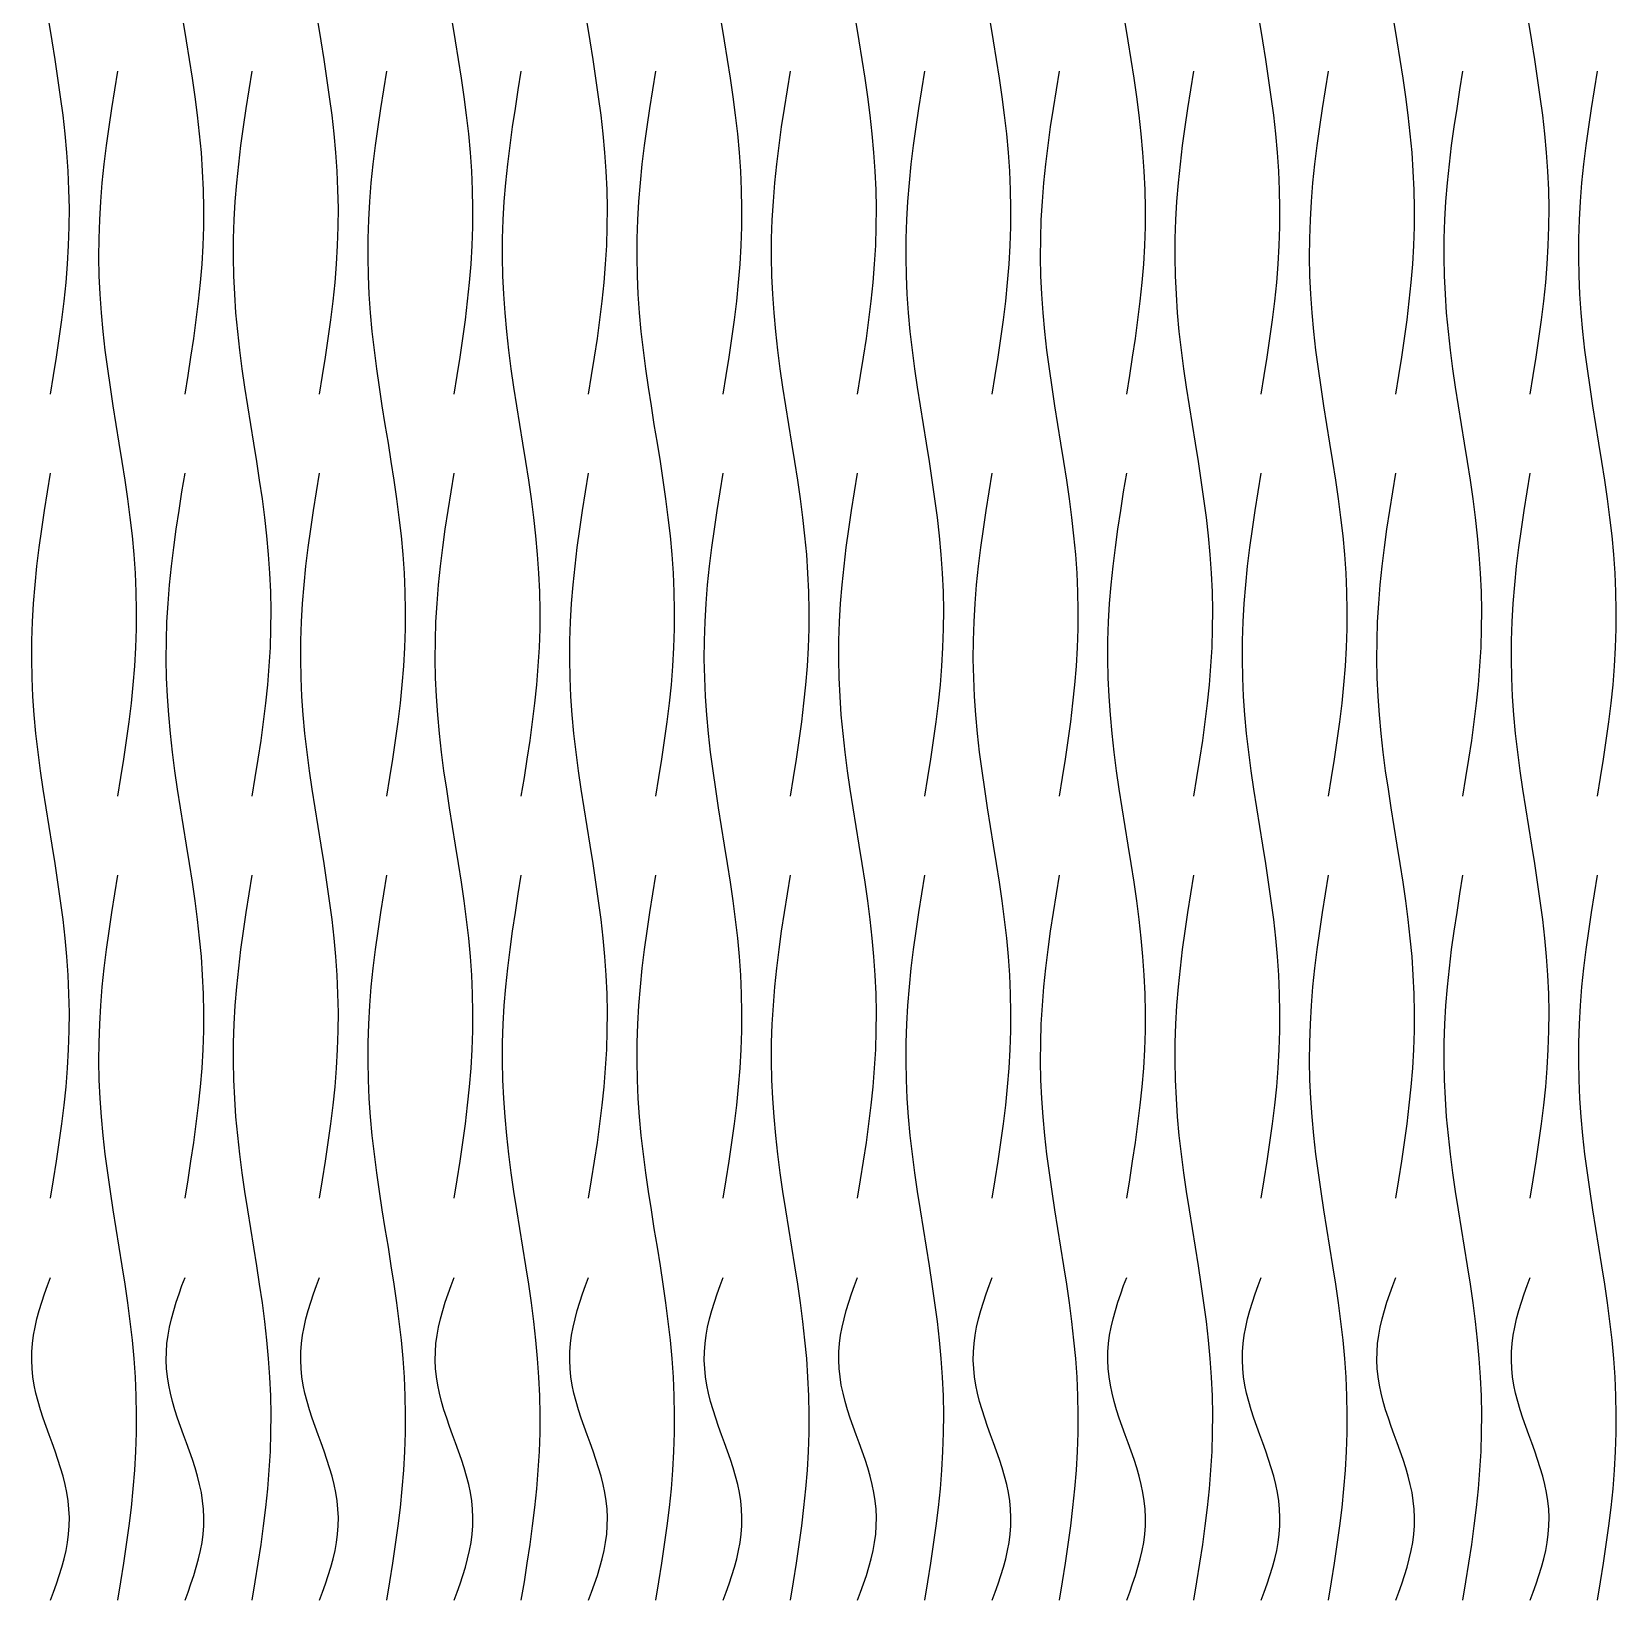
# Model space of a CAD drawing. Header units: millimetres. Extents: x 0.4 to 99.6, y 2.4 to 97.6.
# Drawn here: x 51.48 to 99.57, y 2.4 to 50 of the extents above; entities that cross this region are included whole.
import ezdxf

# ---------------------------------------------------------------- set-up
doc = ezdxf.new("R2010")
doc.units = ezdxf.units.MM
doc.layers.add('CUT', color=1, linetype='Continuous')

msp = doc.modelspace()

# ---------------------------------------------------------------- linework, layer by layer
at = {"layer": 'CUT'}
for points in [[(52.051, 39), (52.142, 39.564), (52.232, 40.128), (52.316, 40.692), (52.394, 41.256), (52.463, 41.821), (52.521, 42.385), (52.567, 42.949), (52.6, 43.513), (52.618, 44.077), (52.622, 44.641), (52.611, 45.205), (52.585, 45.769), (52.546, 46.333), (52.493, 46.897), (52.43, 47.462), (52.356, 48.026), (52.275, 48.59), (52.187, 49.154), (52.097, 49.718), (52.005, 50.282)], [(56.133, 39), (56.225, 39.564), (56.314, 40.128), (56.399, 40.692), (56.476, 41.256), (56.545, 41.821), (56.603, 42.385), (56.649, 42.949), (56.682, 43.513), (56.7, 44.077), (56.704, 44.641), (56.693, 45.205), (56.667, 45.769), (56.628, 46.333), (56.576, 46.897), (56.512, 47.462), (56.438, 48.026), (56.357, 48.59), (56.27, 49.154), (56.179, 49.718), (56.087, 50.282)], [(60.215, 39), (60.307, 39.564), (60.396, 40.128), (60.481, 40.692), (60.559, 41.256), (60.628, 41.821), (60.686, 42.385), (60.732, 42.949), (60.764, 43.513), (60.783, 44.077), (60.786, 44.641), (60.775, 45.205), (60.75, 45.769), (60.71, 46.333), (60.658, 46.897), (60.594, 47.462), (60.521, 48.026), (60.439, 48.59), (60.352, 49.154), (60.261, 49.718), (60.169, 50.282)], [(64.298, 39), (64.389, 39.564), (64.479, 40.128), (64.563, 40.692), (64.641, 41.256), (64.71, 41.821), (64.768, 42.385), (64.814, 42.949), (64.847, 43.513), (64.865, 44.077), (64.869, 44.641), (64.858, 45.205), (64.832, 45.769), (64.793, 46.333), (64.741, 46.897), (64.677, 47.462), (64.603, 48.026), (64.522, 48.59), (64.435, 49.154), (64.344, 49.718), (64.252, 50.282)], [(68.38, 39), (68.472, 39.564), (68.561, 40.128), (68.646, 40.692), (68.724, 41.256), (68.792, 41.821), (68.851, 42.385), (68.897, 42.949), (68.929, 43.513), (68.948, 44.077), (68.951, 44.641), (68.94, 45.205), (68.915, 45.769), (68.875, 46.333), (68.823, 46.897), (68.759, 47.462), (68.686, 48.026), (68.604, 48.59), (68.517, 49.154), (68.426, 49.718), (68.334, 50.282)], [(72.463, 39), (72.554, 39.564), (72.644, 40.128), (72.728, 40.692), (72.806, 41.256), (72.875, 41.821), (72.933, 42.385), (72.979, 42.949), (73.012, 43.513), (73.03, 44.077), (73.034, 44.641), (73.023, 45.205), (72.997, 45.769), (72.958, 46.333), (72.905, 46.897), (72.842, 47.462), (72.768, 48.026), (72.687, 48.59), (72.599, 49.154), (72.509, 49.718), (72.417, 50.282)], [(76.545, 39), (76.637, 39.564), (76.726, 40.128), (76.811, 40.692), (76.888, 41.256), (76.957, 41.821), (77.015, 42.385), (77.061, 42.949), (77.094, 43.513), (77.112, 44.077), (77.116, 44.641), (77.105, 45.205), (77.079, 45.769), (77.04, 46.333), (76.988, 46.897), (76.924, 47.462), (76.85, 48.026), (76.769, 48.59), (76.682, 49.154), (76.591, 49.718), (76.499, 50.282)], [(80.627, 39), (80.719, 39.564), (80.808, 40.128), (80.893, 40.692), (80.971, 41.256), (81.04, 41.821), (81.098, 42.385), (81.144, 42.949), (81.176, 43.513), (81.195, 44.077), (81.198, 44.641), (81.187, 45.205), (81.162, 45.769), (81.122, 46.333), (81.07, 46.897), (81.006, 47.462), (80.933, 48.026), (80.851, 48.59), (80.764, 49.154), (80.673, 49.718), (80.581, 50.282)], [(84.71, 39), (84.801, 39.564), (84.891, 40.128), (84.975, 40.692), (85.053, 41.256), (85.122, 41.821), (85.18, 42.385), (85.226, 42.949), (85.259, 43.513), (85.277, 44.077), (85.281, 44.641), (85.27, 45.205), (85.244, 45.769), (85.205, 46.333), (85.153, 46.897), (85.089, 47.462), (85.015, 48.026), (84.934, 48.59), (84.847, 49.154), (84.756, 49.718), (84.664, 50.282)], [(88.792, 39), (88.884, 39.564), (88.973, 40.128), (89.058, 40.692), (89.136, 41.256), (89.204, 41.821), (89.263, 42.385), (89.309, 42.949), (89.341, 43.513), (89.36, 44.077), (89.363, 44.641), (89.352, 45.205), (89.327, 45.769), (89.287, 46.333), (89.235, 46.897), (89.171, 47.462), (89.098, 48.026), (89.016, 48.59), (88.929, 49.154), (88.838, 49.718), (88.746, 50.282)], [(92.875, 39), (92.966, 39.564), (93.056, 40.128), (93.14, 40.692), (93.218, 41.256), (93.287, 41.821), (93.345, 42.385), (93.391, 42.949), (93.424, 43.513), (93.442, 44.077), (93.446, 44.641), (93.435, 45.205), (93.409, 45.769), (93.37, 46.333), (93.317, 46.897), (93.254, 47.462), (93.18, 48.026), (93.099, 48.59), (93.011, 49.154), (92.921, 49.718), (92.829, 50.282)], [(96.957, 39), (97.049, 39.564), (97.138, 40.128), (97.223, 40.692), (97.3, 41.256), (97.369, 41.821), (97.427, 42.385), (97.473, 42.949), (97.506, 43.513), (97.524, 44.077), (97.528, 44.641), (97.517, 45.205), (97.491, 45.769), (97.452, 46.333), (97.4, 46.897), (97.336, 47.462), (97.262, 48.026), (97.181, 48.59), (97.094, 49.154), (97.003, 49.718), (96.911, 50.282)], [(54.092, 26.8), (54.183, 27.364), (54.273, 27.928), (54.357, 28.492), (54.435, 29.056), (54.504, 29.621), (54.562, 30.185), (54.608, 30.749), (54.641, 31.313), (54.659, 31.877), (54.663, 32.441), (54.652, 33.005), (54.626, 33.569), (54.587, 34.133), (54.535, 34.697), (54.471, 35.262), (54.397, 35.826), (54.316, 36.39), (54.229, 36.954), (54.138, 37.518), (54.046, 38.082), (53.955, 38.646), (53.868, 39.21), (53.786, 39.774), (53.713, 40.338), (53.649, 40.903), (53.597, 41.467), (53.557, 42.031), (53.532, 42.595), (53.521, 43.159), (53.524, 43.723), (53.543, 44.287), (53.575, 44.851), (53.621, 45.415), (53.68, 45.979), (53.748, 46.544), (53.826, 47.108), (53.911, 47.672), (54, 48.236), (54.092, 48.8)], [(58.174, 26.8), (58.266, 27.364), (58.355, 27.928), (58.44, 28.492), (58.518, 29.056), (58.586, 29.621), (58.645, 30.185), (58.691, 30.749), (58.723, 31.313), (58.742, 31.877), (58.745, 32.441), (58.734, 33.005), (58.709, 33.569), (58.669, 34.133), (58.617, 34.697), (58.553, 35.262), (58.48, 35.826), (58.398, 36.39), (58.311, 36.954), (58.22, 37.518), (58.128, 38.082), (58.037, 38.646), (57.95, 39.21), (57.869, 39.774), (57.795, 40.338), (57.731, 40.903), (57.679, 41.467), (57.64, 42.031), (57.614, 42.595), (57.603, 43.159), (57.607, 43.723), (57.625, 44.287), (57.658, 44.851), (57.704, 45.415), (57.762, 45.979), (57.831, 46.544), (57.909, 47.108), (57.993, 47.672), (58.083, 48.236), (58.174, 48.8)], [(62.257, 26.8), (62.348, 27.364), (62.438, 27.928), (62.522, 28.492), (62.6, 29.056), (62.669, 29.621), (62.727, 30.185), (62.773, 30.749), (62.806, 31.313), (62.824, 31.877), (62.828, 32.441), (62.817, 33.005), (62.791, 33.569), (62.752, 34.133), (62.699, 34.697), (62.636, 35.262), (62.562, 35.826), (62.481, 36.39), (62.393, 36.954), (62.303, 37.518), (62.211, 38.082), (62.12, 38.646), (62.033, 39.21), (61.951, 39.774), (61.878, 40.338), (61.814, 40.903), (61.762, 41.467), (61.722, 42.031), (61.697, 42.595), (61.686, 43.159), (61.689, 43.723), (61.708, 44.287), (61.74, 44.851), (61.786, 45.415), (61.844, 45.979), (61.913, 46.544), (61.991, 47.108), (62.076, 47.672), (62.165, 48.236), (62.257, 48.8)], [(66.339, 26.8), (66.431, 27.364), (66.52, 27.928), (66.605, 28.492), (66.682, 29.056), (66.751, 29.621), (66.809, 30.185), (66.855, 30.749), (66.888, 31.313), (66.906, 31.877), (66.91, 32.441), (66.899, 33.005), (66.873, 33.569), (66.834, 34.133), (66.782, 34.697), (66.718, 35.262), (66.644, 35.826), (66.563, 36.39), (66.476, 36.954), (66.385, 37.518), (66.293, 38.082), (66.202, 38.646), (66.115, 39.21), (66.034, 39.774), (65.96, 40.338), (65.896, 40.903), (65.844, 41.467), (65.805, 42.031), (65.779, 42.595), (65.768, 43.159), (65.772, 43.723), (65.79, 44.287), (65.823, 44.851), (65.869, 45.415), (65.927, 45.979), (65.996, 46.544), (66.073, 47.108), (66.158, 47.672), (66.247, 48.236), (66.339, 48.8)], [(70.421, 26.8), (70.513, 27.364), (70.602, 27.928), (70.687, 28.492), (70.765, 29.056), (70.834, 29.621), (70.892, 30.185), (70.938, 30.749), (70.97, 31.313), (70.989, 31.877), (70.992, 32.441), (70.981, 33.005), (70.956, 33.569), (70.916, 34.133), (70.864, 34.697), (70.8, 35.262), (70.727, 35.826), (70.645, 36.39), (70.558, 36.954), (70.467, 37.518), (70.375, 38.082), (70.285, 38.646), (70.197, 39.21), (70.116, 39.774), (70.042, 40.338), (69.979, 40.903), (69.926, 41.467), (69.887, 42.031), (69.861, 42.595), (69.85, 43.159), (69.854, 43.723), (69.872, 44.287), (69.905, 44.851), (69.951, 45.415), (70.009, 45.979), (70.078, 46.544), (70.156, 47.108), (70.24, 47.672), (70.33, 48.236), (70.421, 48.8)], [(74.504, 26.8), (74.595, 27.364), (74.685, 27.928), (74.769, 28.492), (74.847, 29.056), (74.916, 29.621), (74.974, 30.185), (75.02, 30.749), (75.053, 31.313), (75.071, 31.877), (75.075, 32.441), (75.064, 33.005), (75.038, 33.569), (74.999, 34.133), (74.947, 34.697), (74.883, 35.262), (74.809, 35.826), (74.728, 36.39), (74.641, 36.954), (74.55, 37.518), (74.458, 38.082), (74.367, 38.646), (74.28, 39.21), (74.198, 39.774), (74.125, 40.338), (74.061, 40.903), (74.009, 41.467), (73.969, 42.031), (73.944, 42.595), (73.933, 43.159), (73.936, 43.723), (73.955, 44.287), (73.987, 44.851), (74.033, 45.415), (74.092, 45.979), (74.16, 46.544), (74.238, 47.108), (74.323, 47.672), (74.412, 48.236), (74.504, 48.8)], [(78.586, 26.8), (78.678, 27.364), (78.767, 27.928), (78.852, 28.492), (78.93, 29.056), (78.998, 29.621), (79.057, 30.185), (79.103, 30.749), (79.135, 31.313), (79.154, 31.877), (79.157, 32.441), (79.146, 33.005), (79.121, 33.569), (79.081, 34.133), (79.029, 34.697), (78.965, 35.262), (78.892, 35.826), (78.81, 36.39), (78.723, 36.954), (78.632, 37.518), (78.54, 38.082), (78.449, 38.646), (78.362, 39.21), (78.281, 39.774), (78.207, 40.338), (78.143, 40.903), (78.091, 41.467), (78.052, 42.031), (78.026, 42.595), (78.015, 43.159), (78.019, 43.723), (78.037, 44.287), (78.07, 44.851), (78.116, 45.415), (78.174, 45.979), (78.243, 46.544), (78.321, 47.108), (78.405, 47.672), (78.495, 48.236), (78.586, 48.8)], [(82.669, 26.8), (82.76, 27.364), (82.85, 27.928), (82.934, 28.492), (83.012, 29.056), (83.081, 29.621), (83.139, 30.185), (83.185, 30.749), (83.218, 31.313), (83.236, 31.877), (83.24, 32.441), (83.229, 33.005), (83.203, 33.569), (83.164, 34.133), (83.111, 34.697), (83.048, 35.262), (82.974, 35.826), (82.893, 36.39), (82.805, 36.954), (82.715, 37.518), (82.623, 38.082), (82.532, 38.646), (82.445, 39.21), (82.363, 39.774), (82.29, 40.338), (82.226, 40.903), (82.174, 41.467), (82.134, 42.031), (82.109, 42.595), (82.098, 43.159), (82.101, 43.723), (82.12, 44.287), (82.152, 44.851), (82.198, 45.415), (82.256, 45.979), (82.325, 46.544), (82.403, 47.108), (82.488, 47.672), (82.577, 48.236), (82.669, 48.8)], [(86.751, 26.8), (86.843, 27.364), (86.932, 27.928), (87.017, 28.492), (87.094, 29.056), (87.163, 29.621), (87.221, 30.185), (87.267, 30.749), (87.3, 31.313), (87.318, 31.877), (87.322, 32.441), (87.311, 33.005), (87.285, 33.569), (87.246, 34.133), (87.194, 34.697), (87.13, 35.262), (87.056, 35.826), (86.975, 36.39), (86.888, 36.954), (86.797, 37.518), (86.705, 38.082), (86.614, 38.646), (86.527, 39.21), (86.446, 39.774), (86.372, 40.338), (86.308, 40.903), (86.256, 41.467), (86.217, 42.031), (86.191, 42.595), (86.18, 43.159), (86.184, 43.723), (86.202, 44.287), (86.235, 44.851), (86.281, 45.415), (86.339, 45.979), (86.408, 46.544), (86.485, 47.108), (86.57, 47.672), (86.659, 48.236), (86.751, 48.8)], [(90.833, 26.8), (90.925, 27.364), (91.014, 27.928), (91.099, 28.492), (91.177, 29.056), (91.246, 29.621), (91.304, 30.185), (91.35, 30.749), (91.382, 31.313), (91.401, 31.877), (91.404, 32.441), (91.393, 33.005), (91.368, 33.569), (91.328, 34.133), (91.276, 34.697), (91.212, 35.262), (91.139, 35.826), (91.057, 36.39), (90.97, 36.954), (90.879, 37.518), (90.787, 38.082), (90.697, 38.646), (90.609, 39.21), (90.528, 39.774), (90.454, 40.338), (90.391, 40.903), (90.338, 41.467), (90.299, 42.031), (90.273, 42.595), (90.262, 43.159), (90.266, 43.723), (90.284, 44.287), (90.317, 44.851), (90.363, 45.415), (90.421, 45.979), (90.49, 46.544), (90.568, 47.108), (90.652, 47.672), (90.742, 48.236), (90.833, 48.8)], [(94.916, 26.8), (95.007, 27.364), (95.097, 27.928), (95.181, 28.492), (95.259, 29.056), (95.328, 29.621), (95.386, 30.185), (95.432, 30.749), (95.465, 31.313), (95.483, 31.877), (95.487, 32.441), (95.476, 33.005), (95.45, 33.569), (95.411, 34.133), (95.359, 34.697), (95.295, 35.262), (95.221, 35.826), (95.14, 36.39), (95.053, 36.954), (94.962, 37.518), (94.87, 38.082), (94.779, 38.646), (94.692, 39.21), (94.61, 39.774), (94.537, 40.338), (94.473, 40.903), (94.421, 41.467), (94.381, 42.031), (94.356, 42.595), (94.345, 43.159), (94.348, 43.723), (94.367, 44.287), (94.399, 44.851), (94.445, 45.415), (94.504, 45.979), (94.572, 46.544), (94.65, 47.108), (94.735, 47.672), (94.824, 48.236), (94.916, 48.8)], [(98.998, 26.8), (99.09, 27.364), (99.179, 27.928), (99.264, 28.492), (99.342, 29.056), (99.41, 29.621), (99.469, 30.185), (99.515, 30.749), (99.547, 31.313), (99.566, 31.877), (99.569, 32.441), (99.558, 33.005), (99.533, 33.569), (99.493, 34.133), (99.441, 34.697), (99.377, 35.262), (99.304, 35.826), (99.222, 36.39), (99.135, 36.954), (99.044, 37.518), (98.952, 38.082), (98.861, 38.646), (98.774, 39.21), (98.693, 39.774), (98.619, 40.338), (98.555, 40.903), (98.503, 41.467), (98.464, 42.031), (98.438, 42.595), (98.427, 43.159), (98.431, 43.723), (98.449, 44.287), (98.482, 44.851), (98.528, 45.415), (98.586, 45.979), (98.655, 46.544), (98.733, 47.108), (98.817, 47.672), (98.907, 48.236), (98.998, 48.8)], [(52.051, 14.6), (52.142, 15.164), (52.232, 15.728), (52.316, 16.292), (52.394, 16.856), (52.463, 17.421), (52.521, 17.985), (52.567, 18.549), (52.6, 19.113), (52.618, 19.677), (52.622, 20.241), (52.611, 20.805), (52.585, 21.369), (52.546, 21.933), (52.493, 22.497), (52.43, 23.062), (52.356, 23.626), (52.275, 24.19), (52.187, 24.754), (52.097, 25.318), (52.005, 25.882), (51.914, 26.446), (51.827, 27.01), (51.745, 27.574), (51.672, 28.138), (51.608, 28.703), (51.556, 29.267), (51.516, 29.831), (51.491, 30.395), (51.48, 30.959), (51.483, 31.523), (51.502, 32.087), (51.534, 32.651), (51.58, 33.215), (51.638, 33.779), (51.707, 34.344), (51.785, 34.908), (51.87, 35.472), (51.959, 36.036), (52.051, 36.6)], [(56.133, 14.6), (56.225, 15.164), (56.314, 15.728), (56.399, 16.292), (56.476, 16.856), (56.545, 17.421), (56.603, 17.985), (56.649, 18.549), (56.682, 19.113), (56.7, 19.677), (56.704, 20.241), (56.693, 20.805), (56.667, 21.369), (56.628, 21.933), (56.576, 22.497), (56.512, 23.062), (56.438, 23.626), (56.357, 24.19), (56.27, 24.754), (56.179, 25.318), (56.087, 25.882), (55.996, 26.446), (55.909, 27.01), (55.828, 27.574), (55.754, 28.138), (55.69, 28.703), (55.638, 29.267), (55.599, 29.831), (55.573, 30.395), (55.562, 30.959), (55.566, 31.523), (55.584, 32.087), (55.617, 32.651), (55.663, 33.215), (55.721, 33.779), (55.79, 34.344), (55.867, 34.908), (55.952, 35.472), (56.041, 36.036), (56.133, 36.6)], [(60.215, 14.6), (60.307, 15.164), (60.396, 15.728), (60.481, 16.292), (60.559, 16.856), (60.628, 17.421), (60.686, 17.985), (60.732, 18.549), (60.764, 19.113), (60.783, 19.677), (60.786, 20.241), (60.775, 20.805), (60.75, 21.369), (60.71, 21.933), (60.658, 22.497), (60.594, 23.062), (60.521, 23.626), (60.439, 24.19), (60.352, 24.754), (60.261, 25.318), (60.169, 25.882), (60.079, 26.446), (59.991, 27.01), (59.91, 27.574), (59.836, 28.138), (59.773, 28.703), (59.72, 29.267), (59.681, 29.831), (59.655, 30.395), (59.644, 30.959), (59.648, 31.523), (59.666, 32.087), (59.699, 32.651), (59.745, 33.215), (59.803, 33.779), (59.872, 34.344), (59.95, 34.908), (60.034, 35.472), (60.124, 36.036), (60.215, 36.6)], [(64.298, 14.6), (64.389, 15.164), (64.479, 15.728), (64.563, 16.292), (64.641, 16.856), (64.71, 17.421), (64.768, 17.985), (64.814, 18.549), (64.847, 19.113), (64.865, 19.677), (64.869, 20.241), (64.858, 20.805), (64.832, 21.369), (64.793, 21.933), (64.741, 22.497), (64.677, 23.062), (64.603, 23.626), (64.522, 24.19), (64.435, 24.754), (64.344, 25.318), (64.252, 25.882), (64.161, 26.446), (64.074, 27.01), (63.992, 27.574), (63.919, 28.138), (63.855, 28.703), (63.803, 29.267), (63.763, 29.831), (63.738, 30.395), (63.727, 30.959), (63.73, 31.523), (63.749, 32.087), (63.781, 32.651), (63.827, 33.215), (63.886, 33.779), (63.954, 34.344), (64.032, 34.908), (64.117, 35.472), (64.206, 36.036), (64.298, 36.6)], [(68.38, 14.6), (68.472, 15.164), (68.561, 15.728), (68.646, 16.292), (68.724, 16.856), (68.792, 17.421), (68.851, 17.985), (68.897, 18.549), (68.929, 19.113), (68.948, 19.677), (68.951, 20.241), (68.94, 20.805), (68.915, 21.369), (68.875, 21.933), (68.823, 22.497), (68.759, 23.062), (68.686, 23.626), (68.604, 24.19), (68.517, 24.754), (68.426, 25.318), (68.334, 25.882), (68.243, 26.446), (68.156, 27.01), (68.075, 27.574), (68.001, 28.138), (67.937, 28.703), (67.885, 29.267), (67.846, 29.831), (67.82, 30.395), (67.809, 30.959), (67.813, 31.523), (67.831, 32.087), (67.864, 32.651), (67.91, 33.215), (67.968, 33.779), (68.037, 34.344), (68.115, 34.908), (68.199, 35.472), (68.289, 36.036), (68.38, 36.6)], [(72.463, 14.6), (72.554, 15.164), (72.644, 15.728), (72.728, 16.292), (72.806, 16.856), (72.875, 17.421), (72.933, 17.985), (72.979, 18.549), (73.012, 19.113), (73.03, 19.677), (73.034, 20.241), (73.023, 20.805), (72.997, 21.369), (72.958, 21.933), (72.905, 22.497), (72.842, 23.062), (72.768, 23.626), (72.687, 24.19), (72.599, 24.754), (72.509, 25.318), (72.417, 25.882), (72.326, 26.446), (72.239, 27.01), (72.157, 27.574), (72.084, 28.138), (72.02, 28.703), (71.968, 29.267), (71.928, 29.831), (71.903, 30.395), (71.892, 30.959), (71.895, 31.523), (71.914, 32.087), (71.946, 32.651), (71.992, 33.215), (72.05, 33.779), (72.119, 34.344), (72.197, 34.908), (72.282, 35.472), (72.371, 36.036), (72.463, 36.6)], [(76.545, 14.6), (76.637, 15.164), (76.726, 15.728), (76.811, 16.292), (76.888, 16.856), (76.957, 17.421), (77.015, 17.985), (77.061, 18.549), (77.094, 19.113), (77.112, 19.677), (77.116, 20.241), (77.105, 20.805), (77.079, 21.369), (77.04, 21.933), (76.988, 22.497), (76.924, 23.062), (76.85, 23.626), (76.769, 24.19), (76.682, 24.754), (76.591, 25.318), (76.499, 25.882), (76.408, 26.446), (76.321, 27.01), (76.24, 27.574), (76.166, 28.138), (76.102, 28.703), (76.05, 29.267), (76.011, 29.831), (75.985, 30.395), (75.974, 30.959), (75.978, 31.523), (75.996, 32.087), (76.029, 32.651), (76.075, 33.215), (76.133, 33.779), (76.202, 34.344), (76.279, 34.908), (76.364, 35.472), (76.453, 36.036), (76.545, 36.6)], [(80.627, 14.6), (80.719, 15.164), (80.808, 15.728), (80.893, 16.292), (80.971, 16.856), (81.04, 17.421), (81.098, 17.985), (81.144, 18.549), (81.176, 19.113), (81.195, 19.677), (81.198, 20.241), (81.187, 20.805), (81.162, 21.369), (81.122, 21.933), (81.07, 22.497), (81.006, 23.062), (80.933, 23.626), (80.851, 24.19), (80.764, 24.754), (80.673, 25.318), (80.581, 25.882), (80.491, 26.446), (80.403, 27.01), (80.322, 27.574), (80.248, 28.138), (80.185, 28.703), (80.132, 29.267), (80.093, 29.831), (80.067, 30.395), (80.056, 30.959), (80.06, 31.523), (80.078, 32.087), (80.111, 32.651), (80.157, 33.215), (80.215, 33.779), (80.284, 34.344), (80.362, 34.908), (80.446, 35.472), (80.536, 36.036), (80.627, 36.6)], [(84.71, 14.6), (84.801, 15.164), (84.891, 15.728), (84.975, 16.292), (85.053, 16.856), (85.122, 17.421), (85.18, 17.985), (85.226, 18.549), (85.259, 19.113), (85.277, 19.677), (85.281, 20.241), (85.27, 20.805), (85.244, 21.369), (85.205, 21.933), (85.153, 22.497), (85.089, 23.062), (85.015, 23.626), (84.934, 24.19), (84.847, 24.754), (84.756, 25.318), (84.664, 25.882), (84.573, 26.446), (84.486, 27.01), (84.404, 27.574), (84.331, 28.138), (84.267, 28.703), (84.215, 29.267), (84.175, 29.831), (84.15, 30.395), (84.139, 30.959), (84.142, 31.523), (84.161, 32.087), (84.193, 32.651), (84.239, 33.215), (84.298, 33.779), (84.366, 34.344), (84.444, 34.908), (84.529, 35.472), (84.618, 36.036), (84.71, 36.6)], [(88.792, 14.6), (88.884, 15.164), (88.973, 15.728), (89.058, 16.292), (89.136, 16.856), (89.204, 17.421), (89.263, 17.985), (89.309, 18.549), (89.341, 19.113), (89.36, 19.677), (89.363, 20.241), (89.352, 20.805), (89.327, 21.369), (89.287, 21.933), (89.235, 22.497), (89.171, 23.062), (89.098, 23.626), (89.016, 24.19), (88.929, 24.754), (88.838, 25.318), (88.746, 25.882), (88.655, 26.446), (88.568, 27.01), (88.487, 27.574), (88.413, 28.138), (88.349, 28.703), (88.297, 29.267), (88.258, 29.831), (88.232, 30.395), (88.221, 30.959), (88.225, 31.523), (88.243, 32.087), (88.276, 32.651), (88.322, 33.215), (88.38, 33.779), (88.449, 34.344), (88.527, 34.908), (88.611, 35.472), (88.701, 36.036), (88.792, 36.6)], [(92.875, 14.6), (92.966, 15.164), (93.056, 15.728), (93.14, 16.292), (93.218, 16.856), (93.287, 17.421), (93.345, 17.985), (93.391, 18.549), (93.424, 19.113), (93.442, 19.677), (93.446, 20.241), (93.435, 20.805), (93.409, 21.369), (93.37, 21.933), (93.317, 22.497), (93.254, 23.062), (93.18, 23.626), (93.099, 24.19), (93.011, 24.754), (92.921, 25.318), (92.829, 25.882), (92.738, 26.446), (92.651, 27.01), (92.569, 27.574), (92.496, 28.138), (92.432, 28.703), (92.38, 29.267), (92.34, 29.831), (92.315, 30.395), (92.304, 30.959), (92.307, 31.523), (92.326, 32.087), (92.358, 32.651), (92.404, 33.215), (92.462, 33.779), (92.531, 34.344), (92.609, 34.908), (92.694, 35.472), (92.783, 36.036), (92.875, 36.6)], [(96.957, 14.6), (97.049, 15.164), (97.138, 15.728), (97.223, 16.292), (97.3, 16.856), (97.369, 17.421), (97.427, 17.985), (97.473, 18.549), (97.506, 19.113), (97.524, 19.677), (97.528, 20.241), (97.517, 20.805), (97.491, 21.369), (97.452, 21.933), (97.4, 22.497), (97.336, 23.062), (97.262, 23.626), (97.181, 24.19), (97.094, 24.754), (97.003, 25.318), (96.911, 25.882), (96.82, 26.446), (96.733, 27.01), (96.652, 27.574), (96.578, 28.138), (96.514, 28.703), (96.462, 29.267), (96.423, 29.831), (96.397, 30.395), (96.386, 30.959), (96.39, 31.523), (96.408, 32.087), (96.441, 32.651), (96.487, 33.215), (96.545, 33.779), (96.614, 34.344), (96.691, 34.908), (96.776, 35.472), (96.865, 36.036), (96.957, 36.6)], [(54.092, 2.4), (54.183, 2.964), (54.273, 3.528), (54.357, 4.092), (54.435, 4.656), (54.504, 5.221), (54.562, 5.785), (54.608, 6.349), (54.641, 6.913), (54.659, 7.477), (54.663, 8.041), (54.652, 8.605), (54.626, 9.169), (54.587, 9.733), (54.535, 10.297), (54.471, 10.862), (54.397, 11.426), (54.316, 11.99), (54.229, 12.554), (54.138, 13.118), (54.046, 13.682), (53.955, 14.246), (53.868, 14.81), (53.786, 15.374), (53.713, 15.938), (53.649, 16.503), (53.597, 17.067), (53.557, 17.631), (53.532, 18.195), (53.521, 18.759), (53.524, 19.323), (53.543, 19.887), (53.575, 20.451), (53.621, 21.015), (53.68, 21.579), (53.748, 22.144), (53.826, 22.708), (53.911, 23.272), (54, 23.836), (54.092, 24.4)], [(58.174, 2.4), (58.266, 2.964), (58.355, 3.528), (58.44, 4.092), (58.518, 4.656), (58.586, 5.221), (58.645, 5.785), (58.691, 6.349), (58.723, 6.913), (58.742, 7.477), (58.745, 8.041), (58.734, 8.605), (58.709, 9.169), (58.669, 9.733), (58.617, 10.297), (58.553, 10.862), (58.48, 11.426), (58.398, 11.99), (58.311, 12.554), (58.22, 13.118), (58.128, 13.682), (58.037, 14.246), (57.95, 14.81), (57.869, 15.374), (57.795, 15.938), (57.731, 16.503), (57.679, 17.067), (57.64, 17.631), (57.614, 18.195), (57.603, 18.759), (57.607, 19.323), (57.625, 19.887), (57.658, 20.451), (57.704, 21.015), (57.762, 21.579), (57.831, 22.144), (57.909, 22.708), (57.993, 23.272), (58.083, 23.836), (58.174, 24.4)], [(62.257, 2.4), (62.348, 2.964), (62.438, 3.528), (62.522, 4.092), (62.6, 4.656), (62.669, 5.221), (62.727, 5.785), (62.773, 6.349), (62.806, 6.913), (62.824, 7.477), (62.828, 8.041), (62.817, 8.605), (62.791, 9.169), (62.752, 9.733), (62.699, 10.297), (62.636, 10.862), (62.562, 11.426), (62.481, 11.99), (62.393, 12.554), (62.303, 13.118), (62.211, 13.682), (62.12, 14.246), (62.033, 14.81), (61.951, 15.374), (61.878, 15.938), (61.814, 16.503), (61.762, 17.067), (61.722, 17.631), (61.697, 18.195), (61.686, 18.759), (61.689, 19.323), (61.708, 19.887), (61.74, 20.451), (61.786, 21.015), (61.844, 21.579), (61.913, 22.144), (61.991, 22.708), (62.076, 23.272), (62.165, 23.836), (62.257, 24.4)], [(66.339, 2.4), (66.431, 2.964), (66.52, 3.528), (66.605, 4.092), (66.682, 4.656), (66.751, 5.221), (66.809, 5.785), (66.855, 6.349), (66.888, 6.913), (66.906, 7.477), (66.91, 8.041), (66.899, 8.605), (66.873, 9.169), (66.834, 9.733), (66.782, 10.297), (66.718, 10.862), (66.644, 11.426), (66.563, 11.99), (66.476, 12.554), (66.385, 13.118), (66.293, 13.682), (66.202, 14.246), (66.115, 14.81), (66.034, 15.374), (65.96, 15.938), (65.896, 16.503), (65.844, 17.067), (65.805, 17.631), (65.779, 18.195), (65.768, 18.759), (65.772, 19.323), (65.79, 19.887), (65.823, 20.451), (65.869, 21.015), (65.927, 21.579), (65.996, 22.144), (66.073, 22.708), (66.158, 23.272), (66.247, 23.836), (66.339, 24.4)], [(70.421, 2.4), (70.513, 2.964), (70.602, 3.528), (70.687, 4.092), (70.765, 4.656), (70.834, 5.221), (70.892, 5.785), (70.938, 6.349), (70.97, 6.913), (70.989, 7.477), (70.992, 8.041), (70.981, 8.605), (70.956, 9.169), (70.916, 9.733), (70.864, 10.297), (70.8, 10.862), (70.727, 11.426), (70.645, 11.99), (70.558, 12.554), (70.467, 13.118), (70.375, 13.682), (70.285, 14.246), (70.197, 14.81), (70.116, 15.374), (70.042, 15.938), (69.979, 16.503), (69.926, 17.067), (69.887, 17.631), (69.861, 18.195), (69.85, 18.759), (69.854, 19.323), (69.872, 19.887), (69.905, 20.451), (69.951, 21.015), (70.009, 21.579), (70.078, 22.144), (70.156, 22.708), (70.24, 23.272), (70.33, 23.836), (70.421, 24.4)], [(74.504, 2.4), (74.595, 2.964), (74.685, 3.528), (74.769, 4.092), (74.847, 4.656), (74.916, 5.221), (74.974, 5.785), (75.02, 6.349), (75.053, 6.913), (75.071, 7.477), (75.075, 8.041), (75.064, 8.605), (75.038, 9.169), (74.999, 9.733), (74.947, 10.297), (74.883, 10.862), (74.809, 11.426), (74.728, 11.99), (74.641, 12.554), (74.55, 13.118), (74.458, 13.682), (74.367, 14.246), (74.28, 14.81), (74.198, 15.374), (74.125, 15.938), (74.061, 16.503), (74.009, 17.067), (73.969, 17.631), (73.944, 18.195), (73.933, 18.759), (73.936, 19.323), (73.955, 19.887), (73.987, 20.451), (74.033, 21.015), (74.092, 21.579), (74.16, 22.144), (74.238, 22.708), (74.323, 23.272), (74.412, 23.836), (74.504, 24.4)], [(78.586, 2.4), (78.678, 2.964), (78.767, 3.528), (78.852, 4.092), (78.93, 4.656), (78.998, 5.221), (79.057, 5.785), (79.103, 6.349), (79.135, 6.913), (79.154, 7.477), (79.157, 8.041), (79.146, 8.605), (79.121, 9.169), (79.081, 9.733), (79.029, 10.297), (78.965, 10.862), (78.892, 11.426), (78.81, 11.99), (78.723, 12.554), (78.632, 13.118), (78.54, 13.682), (78.449, 14.246), (78.362, 14.81), (78.281, 15.374), (78.207, 15.938), (78.143, 16.503), (78.091, 17.067), (78.052, 17.631), (78.026, 18.195), (78.015, 18.759), (78.019, 19.323), (78.037, 19.887), (78.07, 20.451), (78.116, 21.015), (78.174, 21.579), (78.243, 22.144), (78.321, 22.708), (78.405, 23.272), (78.495, 23.836), (78.586, 24.4)], [(82.669, 2.4), (82.76, 2.964), (82.85, 3.528), (82.934, 4.092), (83.012, 4.656), (83.081, 5.221), (83.139, 5.785), (83.185, 6.349), (83.218, 6.913), (83.236, 7.477), (83.24, 8.041), (83.229, 8.605), (83.203, 9.169), (83.164, 9.733), (83.111, 10.297), (83.048, 10.862), (82.974, 11.426), (82.893, 11.99), (82.805, 12.554), (82.715, 13.118), (82.623, 13.682), (82.532, 14.246), (82.445, 14.81), (82.363, 15.374), (82.29, 15.938), (82.226, 16.503), (82.174, 17.067), (82.134, 17.631), (82.109, 18.195), (82.098, 18.759), (82.101, 19.323), (82.12, 19.887), (82.152, 20.451), (82.198, 21.015), (82.256, 21.579), (82.325, 22.144), (82.403, 22.708), (82.488, 23.272), (82.577, 23.836), (82.669, 24.4)], [(86.751, 2.4), (86.843, 2.964), (86.932, 3.528), (87.017, 4.092), (87.094, 4.656), (87.163, 5.221), (87.221, 5.785), (87.267, 6.349), (87.3, 6.913), (87.318, 7.477), (87.322, 8.041), (87.311, 8.605), (87.285, 9.169), (87.246, 9.733), (87.194, 10.297), (87.13, 10.862), (87.056, 11.426), (86.975, 11.99), (86.888, 12.554), (86.797, 13.118), (86.705, 13.682), (86.614, 14.246), (86.527, 14.81), (86.446, 15.374), (86.372, 15.938), (86.308, 16.503), (86.256, 17.067), (86.217, 17.631), (86.191, 18.195), (86.18, 18.759), (86.184, 19.323), (86.202, 19.887), (86.235, 20.451), (86.281, 21.015), (86.339, 21.579), (86.408, 22.144), (86.485, 22.708), (86.57, 23.272), (86.659, 23.836), (86.751, 24.4)], [(90.833, 2.4), (90.925, 2.964), (91.014, 3.528), (91.099, 4.092), (91.177, 4.656), (91.246, 5.221), (91.304, 5.785), (91.35, 6.349), (91.382, 6.913), (91.401, 7.477), (91.404, 8.041), (91.393, 8.605), (91.368, 9.169), (91.328, 9.733), (91.276, 10.297), (91.212, 10.862), (91.139, 11.426), (91.057, 11.99), (90.97, 12.554), (90.879, 13.118), (90.787, 13.682), (90.697, 14.246), (90.609, 14.81), (90.528, 15.374), (90.454, 15.938), (90.391, 16.503), (90.338, 17.067), (90.299, 17.631), (90.273, 18.195), (90.262, 18.759), (90.266, 19.323), (90.284, 19.887), (90.317, 20.451), (90.363, 21.015), (90.421, 21.579), (90.49, 22.144), (90.568, 22.708), (90.652, 23.272), (90.742, 23.836), (90.833, 24.4)], [(94.916, 2.4), (95.007, 2.964), (95.097, 3.528), (95.181, 4.092), (95.259, 4.656), (95.328, 5.221), (95.386, 5.785), (95.432, 6.349), (95.465, 6.913), (95.483, 7.477), (95.487, 8.041), (95.476, 8.605), (95.45, 9.169), (95.411, 9.733), (95.359, 10.297), (95.295, 10.862), (95.221, 11.426), (95.14, 11.99), (95.053, 12.554), (94.962, 13.118), (94.87, 13.682), (94.779, 14.246), (94.692, 14.81), (94.61, 15.374), (94.537, 15.938), (94.473, 16.503), (94.421, 17.067), (94.381, 17.631), (94.356, 18.195), (94.345, 18.759), (94.348, 19.323), (94.367, 19.887), (94.399, 20.451), (94.445, 21.015), (94.504, 21.579), (94.572, 22.144), (94.65, 22.708), (94.735, 23.272), (94.824, 23.836), (94.916, 24.4)], [(98.998, 2.4), (99.09, 2.964), (99.179, 3.528), (99.264, 4.092), (99.342, 4.656), (99.41, 5.221), (99.469, 5.785), (99.515, 6.349), (99.547, 6.913), (99.566, 7.477), (99.569, 8.041), (99.558, 8.605), (99.533, 9.169), (99.493, 9.733), (99.441, 10.297), (99.377, 10.862), (99.304, 11.426), (99.222, 11.99), (99.135, 12.554), (99.044, 13.118), (98.952, 13.682), (98.861, 14.246), (98.774, 14.81), (98.693, 15.374), (98.619, 15.938), (98.555, 16.503), (98.503, 17.067), (98.464, 17.631), (98.438, 18.195), (98.427, 18.759), (98.431, 19.323), (98.449, 19.887), (98.482, 20.451), (98.528, 21.015), (98.586, 21.579), (98.655, 22.144), (98.733, 22.708), (98.817, 23.272), (98.907, 23.836), (98.998, 24.4)], [(52.051, 2.4), (52.142, 2.651), (52.232, 2.903), (52.316, 3.154), (52.394, 3.405), (52.463, 3.656), (52.521, 3.908), (52.567, 4.159), (52.6, 4.41), (52.618, 4.662), (52.622, 4.913), (52.611, 5.164), (52.585, 5.415), (52.546, 5.667), (52.493, 5.918), (52.43, 6.169), (52.356, 6.421), (52.275, 6.672), (52.187, 6.923), (52.097, 7.174), (52.005, 7.426), (51.914, 7.677), (51.827, 7.928), (51.745, 8.179), (51.672, 8.431), (51.608, 8.682), (51.556, 8.933), (51.516, 9.185), (51.491, 9.436), (51.48, 9.687), (51.483, 9.938), (51.502, 10.19), (51.534, 10.441), (51.58, 10.692), (51.638, 10.944), (51.707, 11.195), (51.785, 11.446), (51.87, 11.697), (51.959, 11.949), (52.051, 12.2)], [(56.133, 2.4), (56.225, 2.651), (56.314, 2.903), (56.399, 3.154), (56.476, 3.405), (56.545, 3.656), (56.603, 3.908), (56.649, 4.159), (56.682, 4.41), (56.7, 4.662), (56.704, 4.913), (56.693, 5.164), (56.667, 5.415), (56.628, 5.667), (56.576, 5.918), (56.512, 6.169), (56.438, 6.421), (56.357, 6.672), (56.27, 6.923), (56.179, 7.174), (56.087, 7.426), (55.996, 7.677), (55.909, 7.928), (55.828, 8.179), (55.754, 8.431), (55.69, 8.682), (55.638, 8.933), (55.599, 9.185), (55.573, 9.436), (55.562, 9.687), (55.566, 9.938), (55.584, 10.19), (55.617, 10.441), (55.663, 10.692), (55.721, 10.944), (55.79, 11.195), (55.867, 11.446), (55.952, 11.697), (56.041, 11.949), (56.133, 12.2)], [(60.215, 2.4), (60.307, 2.651), (60.396, 2.903), (60.481, 3.154), (60.559, 3.405), (60.628, 3.656), (60.686, 3.908), (60.732, 4.159), (60.764, 4.41), (60.783, 4.662), (60.786, 4.913), (60.775, 5.164), (60.75, 5.415), (60.71, 5.667), (60.658, 5.918), (60.594, 6.169), (60.521, 6.421), (60.439, 6.672), (60.352, 6.923), (60.261, 7.174), (60.169, 7.426), (60.079, 7.677), (59.991, 7.928), (59.91, 8.179), (59.836, 8.431), (59.773, 8.682), (59.72, 8.933), (59.681, 9.185), (59.655, 9.436), (59.644, 9.687), (59.648, 9.938), (59.666, 10.19), (59.699, 10.441), (59.745, 10.692), (59.803, 10.944), (59.872, 11.195), (59.95, 11.446), (60.034, 11.697), (60.124, 11.949), (60.215, 12.2)], [(64.298, 2.4), (64.389, 2.651), (64.479, 2.903), (64.563, 3.154), (64.641, 3.405), (64.71, 3.656), (64.768, 3.908), (64.814, 4.159), (64.847, 4.41), (64.865, 4.662), (64.869, 4.913), (64.858, 5.164), (64.832, 5.415), (64.793, 5.667), (64.741, 5.918), (64.677, 6.169), (64.603, 6.421), (64.522, 6.672), (64.435, 6.923), (64.344, 7.174), (64.252, 7.426), (64.161, 7.677), (64.074, 7.928), (63.992, 8.179), (63.919, 8.431), (63.855, 8.682), (63.803, 8.933), (63.763, 9.185), (63.738, 9.436), (63.727, 9.687), (63.73, 9.938), (63.749, 10.19), (63.781, 10.441), (63.827, 10.692), (63.886, 10.944), (63.954, 11.195), (64.032, 11.446), (64.117, 11.697), (64.206, 11.949), (64.298, 12.2)], [(68.38, 2.4), (68.472, 2.651), (68.561, 2.903), (68.646, 3.154), (68.724, 3.405), (68.792, 3.656), (68.851, 3.908), (68.897, 4.159), (68.929, 4.41), (68.948, 4.662), (68.951, 4.913), (68.94, 5.164), (68.915, 5.415), (68.875, 5.667), (68.823, 5.918), (68.759, 6.169), (68.686, 6.421), (68.604, 6.672), (68.517, 6.923), (68.426, 7.174), (68.334, 7.426), (68.243, 7.677), (68.156, 7.928), (68.075, 8.179), (68.001, 8.431), (67.937, 8.682), (67.885, 8.933), (67.846, 9.185), (67.82, 9.436), (67.809, 9.687), (67.813, 9.938), (67.831, 10.19), (67.864, 10.441), (67.91, 10.692), (67.968, 10.944), (68.037, 11.195), (68.115, 11.446), (68.199, 11.697), (68.289, 11.949), (68.38, 12.2)], [(72.463, 2.4), (72.554, 2.651), (72.644, 2.903), (72.728, 3.154), (72.806, 3.405), (72.875, 3.656), (72.933, 3.908), (72.979, 4.159), (73.012, 4.41), (73.03, 4.662), (73.034, 4.913), (73.023, 5.164), (72.997, 5.415), (72.958, 5.667), (72.905, 5.918), (72.842, 6.169), (72.768, 6.421), (72.687, 6.672), (72.599, 6.923), (72.509, 7.174), (72.417, 7.426), (72.326, 7.677), (72.239, 7.928), (72.157, 8.179), (72.084, 8.431), (72.02, 8.682), (71.968, 8.933), (71.928, 9.185), (71.903, 9.436), (71.892, 9.687), (71.895, 9.938), (71.914, 10.19), (71.946, 10.441), (71.992, 10.692), (72.05, 10.944), (72.119, 11.195), (72.197, 11.446), (72.282, 11.697), (72.371, 11.949), (72.463, 12.2)], [(76.545, 2.4), (76.637, 2.651), (76.726, 2.903), (76.811, 3.154), (76.888, 3.405), (76.957, 3.656), (77.015, 3.908), (77.061, 4.159), (77.094, 4.41), (77.112, 4.662), (77.116, 4.913), (77.105, 5.164), (77.079, 5.415), (77.04, 5.667), (76.988, 5.918), (76.924, 6.169), (76.85, 6.421), (76.769, 6.672), (76.682, 6.923), (76.591, 7.174), (76.499, 7.426), (76.408, 7.677), (76.321, 7.928), (76.24, 8.179), (76.166, 8.431), (76.102, 8.682), (76.05, 8.933), (76.011, 9.185), (75.985, 9.436), (75.974, 9.687), (75.978, 9.938), (75.996, 10.19), (76.029, 10.441), (76.075, 10.692), (76.133, 10.944), (76.202, 11.195), (76.279, 11.446), (76.364, 11.697), (76.453, 11.949), (76.545, 12.2)], [(80.627, 2.4), (80.719, 2.651), (80.808, 2.903), (80.893, 3.154), (80.971, 3.405), (81.04, 3.656), (81.098, 3.908), (81.144, 4.159), (81.176, 4.41), (81.195, 4.662), (81.198, 4.913), (81.187, 5.164), (81.162, 5.415), (81.122, 5.667), (81.07, 5.918), (81.006, 6.169), (80.933, 6.421), (80.851, 6.672), (80.764, 6.923), (80.673, 7.174), (80.581, 7.426), (80.491, 7.677), (80.403, 7.928), (80.322, 8.179), (80.248, 8.431), (80.185, 8.682), (80.132, 8.933), (80.093, 9.185), (80.067, 9.436), (80.056, 9.687), (80.06, 9.938), (80.078, 10.19), (80.111, 10.441), (80.157, 10.692), (80.215, 10.944), (80.284, 11.195), (80.362, 11.446), (80.446, 11.697), (80.536, 11.949), (80.627, 12.2)], [(84.71, 2.4), (84.801, 2.651), (84.891, 2.903), (84.975, 3.154), (85.053, 3.405), (85.122, 3.656), (85.18, 3.908), (85.226, 4.159), (85.259, 4.41), (85.277, 4.662), (85.281, 4.913), (85.27, 5.164), (85.244, 5.415), (85.205, 5.667), (85.153, 5.918), (85.089, 6.169), (85.015, 6.421), (84.934, 6.672), (84.847, 6.923), (84.756, 7.174), (84.664, 7.426), (84.573, 7.677), (84.486, 7.928), (84.404, 8.179), (84.331, 8.431), (84.267, 8.682), (84.215, 8.933), (84.175, 9.185), (84.15, 9.436), (84.139, 9.687), (84.142, 9.938), (84.161, 10.19), (84.193, 10.441), (84.239, 10.692), (84.298, 10.944), (84.366, 11.195), (84.444, 11.446), (84.529, 11.697), (84.618, 11.949), (84.71, 12.2)], [(88.792, 2.4), (88.884, 2.651), (88.973, 2.903), (89.058, 3.154), (89.136, 3.405), (89.204, 3.656), (89.263, 3.908), (89.309, 4.159), (89.341, 4.41), (89.36, 4.662), (89.363, 4.913), (89.352, 5.164), (89.327, 5.415), (89.287, 5.667), (89.235, 5.918), (89.171, 6.169), (89.098, 6.421), (89.016, 6.672), (88.929, 6.923), (88.838, 7.174), (88.746, 7.426), (88.655, 7.677), (88.568, 7.928), (88.487, 8.179), (88.413, 8.431), (88.349, 8.682), (88.297, 8.933), (88.258, 9.185), (88.232, 9.436), (88.221, 9.687), (88.225, 9.938), (88.243, 10.19), (88.276, 10.441), (88.322, 10.692), (88.38, 10.944), (88.449, 11.195), (88.527, 11.446), (88.611, 11.697), (88.701, 11.949), (88.792, 12.2)], [(92.875, 2.4), (92.966, 2.651), (93.056, 2.903), (93.14, 3.154), (93.218, 3.405), (93.287, 3.656), (93.345, 3.908), (93.391, 4.159), (93.424, 4.41), (93.442, 4.662), (93.446, 4.913), (93.435, 5.164), (93.409, 5.415), (93.37, 5.667), (93.317, 5.918), (93.254, 6.169), (93.18, 6.421), (93.099, 6.672), (93.011, 6.923), (92.921, 7.174), (92.829, 7.426), (92.738, 7.677), (92.651, 7.928), (92.569, 8.179), (92.496, 8.431), (92.432, 8.682), (92.38, 8.933), (92.34, 9.185), (92.315, 9.436), (92.304, 9.687), (92.307, 9.938), (92.326, 10.19), (92.358, 10.441), (92.404, 10.692), (92.462, 10.944), (92.531, 11.195), (92.609, 11.446), (92.694, 11.697), (92.783, 11.949), (92.875, 12.2)], [(96.957, 2.4), (97.049, 2.651), (97.138, 2.903), (97.223, 3.154), (97.3, 3.405), (97.369, 3.656), (97.427, 3.908), (97.473, 4.159), (97.506, 4.41), (97.524, 4.662), (97.528, 4.913), (97.517, 5.164), (97.491, 5.415), (97.452, 5.667), (97.4, 5.918), (97.336, 6.169), (97.262, 6.421), (97.181, 6.672), (97.094, 6.923), (97.003, 7.174), (96.911, 7.426), (96.82, 7.677), (96.733, 7.928), (96.652, 8.179), (96.578, 8.431), (96.514, 8.682), (96.462, 8.933), (96.423, 9.185), (96.397, 9.436), (96.386, 9.687), (96.39, 9.938), (96.408, 10.19), (96.441, 10.441), (96.487, 10.692), (96.545, 10.944), (96.614, 11.195), (96.691, 11.446), (96.776, 11.697), (96.865, 11.949), (96.957, 12.2)]]:
    msp.add_lwpolyline(points, dxfattribs=at)

doc.saveas('drawing.dxf')
